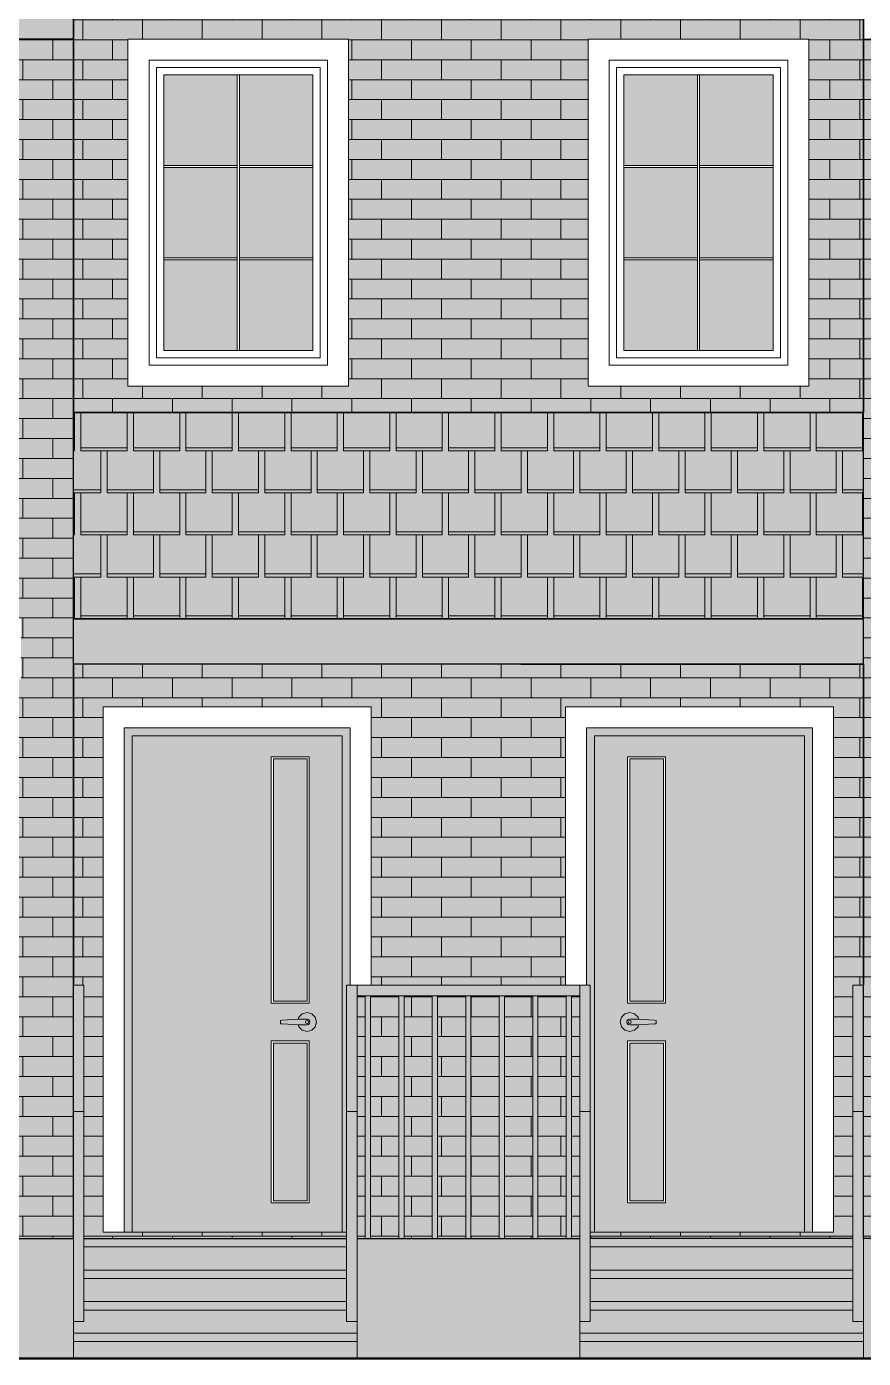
# Model space of a CAD drawing. Header units: millimetres. Extents: x -56498 to 234605, y -296269 to -29969.
# Drawn here: x 212382 to 216364, y -106517 to -100182 of the extents above; entities that cross this region are included whole.
import ezdxf

# ---------------------------------------------------------------- set-up
doc = ezdxf.new("R2010")
doc.units = ezdxf.units.MM
doc.header["$LTSCALE"] = 100
for name, color, linetype, lineweight in [('0.3', 7, 'Continuous', 30), ('0.5', 7, 'Continuous', 50), ('Тонкі 0.18', 142, 'Continuous', 18), ('Штрихування 0.09', 253, 'Continuous', 9)]:
    doc.layers.add(name, color=color, linetype=linetype, lineweight=lineweight)

msp = doc.modelspace()

# ---------------------------------------------------------------- hatches: boundary and pattern name
at = {"layer": 'Тонкі 0.18', "ltscale": 0.75, "true_color": 0xf4ebd8}
h = msp.add_hatch(color=254, dxfattribs=at)
h.paths.add_polyline_path([(215054.136, -100241.645), (216104.11, -100241.645), (216104.11, -101066.625), (216364.104, -101066.625), (216364.104, -100241.645), (216364.104, -100121.588), (216364.104, -99211.631), (216364.104, -99172.078), (215987.018, -99786.104), (214484.128, -99786.104), (212981.239, -99786.104), (212604.153, -99172.078), (212604.153, -101066.625), (212864.147, -101066.625), (212864.147, -100241.645), (213914.121, -100241.645), (213914.121, -101066.625), (215054.136, -101066.625)])
h.paths.add_polyline_path([(215054.136, -101066.625), (213914.121, -101066.625), (213914.121, -101891.604), (212864.147, -101891.604), (212864.147, -101066.625), (212604.153, -101066.625), (212604.153, -102016.614), (216364.104, -102016.614), (216364.104, -101066.625), (216104.11, -101066.625), (216104.11, -101891.604), (215054.136, -101891.604)])
h = msp.add_hatch(color=254, dxfattribs=at)
h.paths.add_polyline_path([(212604.153, -100241.645), (211109.175, -100241.645), (211109.175, -101066.625), (212604.153, -101066.625)])
h.paths.add_polyline_path([(209459.141, -100241.645), (207964.153, -100241.645), (207964.153, -101066.625), (209459.141, -101066.625)])
h.paths.add_polyline_path([(209459.141, -101066.625), (207964.153, -101066.625), (207964.153, -105946.592), (208779.191, -105946.592), (208779.191, -103286.817), (208214.153, -103286.817), (208214.153, -102998.08), (209387.707, -102533.459), (211180.609, -102533.459), (212354.164, -102998.08), (212354.164, -103286.817), (211789.114, -103286.817), (211789.114, -105916.592), (211789.114, -105946.592), (212604.153, -105946.592), (212604.153, -105341.593), (212604.153, -104741.608), (212604.153, -103214.633), (212604.153, -101066.625), (211109.175, -101066.625), (211109.175, -102441.616), (209459.141, -102441.616)])
h = msp.add_hatch(color=254, dxfattribs=at)
h.paths.add_polyline_path([(221004.104, -100241.645), (219509.116, -100241.645), (219509.116, -101066.625), (221004.104, -101066.625)])
h.paths.add_polyline_path([(221004.104, -101066.625), (219509.116, -101066.625), (219509.116, -102441.616), (217859.157, -102441.616), (217859.082, -102441.616), (217859.082, -101066.625), (216364.104, -101066.625), (216364.104, -105946.592), (217179.143, -105946.592), (217179.143, -105916.592), (217179.143, -103286.817), (216614.093, -103286.817), (216614.093, -102998.08), (217787.648, -102533.459), (219580.55, -102533.459), (220754.104, -102998.08), (220754.104, -103286.817), (220189.066, -103286.817), (220189.066, -105946.592), (221004.104, -105946.592)])
h.paths.add_polyline_path([(217859.082, -100241.645), (216364.104, -100241.645), (216364.104, -101066.625), (217859.082, -101066.625)])
at = {"layer": 'Тонкі 0.18', "ltscale": 0.75, "true_color": 0xa64f21}
msp.add_hatch(color=34, dxfattribs=at).paths.add_polyline_path([(216364.104, -102016.614), (214734.147, -102016.614), (212604.153, -102016.614), (212604.153, -102998.08), (216364.104, -102998.08)])
at = {"layer": 'Тонкі 0.18', "ltscale": 0.75, "true_color": 0xf4ebd8}
h = msp.add_hatch(color=254, dxfattribs=at)
h.paths.add_polyline_path([(213904.104, -105916.592), (213636.096, -105916.592), (213636.096, -105946.592), (213904.104, -105946.592)])
h.paths.add_polyline_path([(215332.161, -105916.592), (215064.153, -105916.592), (215064.153, -105946.592), (215332.161, -105946.592)])
h.paths.add_polyline_path([(214946.137, -103416.629), (215332.161, -103416.629), (215332.161, -103214.633), (214734.147, -103214.633), (213636.096, -103214.633), (213636.096, -103416.629), (214022.118, -103416.629), (214022.118, -104741.608), (214946.137, -104741.608)])
h.paths.add_polyline_path([(213636.096, -103214.633), (212604.153, -103214.633), (212604.153, -104741.608), (212654.201, -104741.608), (212654.201, -105341.593), (212654.201, -105946.592), (213636.096, -105946.592), (213636.096, -105916.592), (212746.137, -105916.592), (212746.137, -103416.629), (213636.096, -103416.629)])
h.paths.add_polyline_path([(216364.104, -103214.633), (215332.161, -103214.633), (215332.161, -103416.629), (216222.118, -103416.629), (216222.118, -105916.592), (215332.161, -105916.592), (215332.161, -105946.592), (216314.056, -105946.592), (216314.056, -105341.593), (216314.056, -104741.608), (216364.104, -104741.608)])
h.paths.add_polyline_path([(215014.104, -105341.593), (215014.104, -104791.582), (214974.712, -104791.582), (214974.712, -105946.592), (215014.104, -105946.592)])
h.paths.add_polyline_path([(214949.725, -104791.582), (214815.336, -104791.582), (214815.336, -105946.592), (214949.725, -105946.592)], flags=17)
h.paths.add_polyline_path([(214790.349, -104791.582), (214734.147, -104791.582), (214655.96, -104791.582), (214655.96, -105946.592), (214790.349, -105946.592)], flags=17)
h.paths.add_polyline_path([(214630.973, -104791.582), (214496.615, -104791.582), (214496.615, -105946.592), (214630.973, -105946.592)], flags=17)
h.paths.add_polyline_path([(214471.628, -104791.582), (214337.284, -104791.582), (214337.284, -105946.592), (214471.628, -105946.592)], flags=17)
h.paths.add_polyline_path([(214312.297, -104791.582), (214177.908, -104791.582), (214177.908, -105946.592), (214312.297, -105946.592)], flags=17)
h.paths.add_polyline_path([(214152.921, -104791.582), (214018.532, -104791.582), (214018.532, -105946.592), (214152.921, -105946.592)], flags=17)
h.paths.add_polyline_path([(213993.545, -104791.582), (213954.153, -104791.582), (213954.153, -105341.593), (213954.153, -105946.592), (213993.545, -105946.592)], flags=17)
at = {"layer": 'Тонкі 0.18', "ltscale": 0.75, "true_color": 0xcfd0cf}
h = msp.add_hatch(color=254, dxfattribs=at)
h.paths.add_polyline_path([(221904.129, -105946.592), (221004.104, -105946.592), (221004.104, -106516.577), (221904.129, -106516.577)])
h.paths.add_polyline_path([(221004.104, -105946.592), (220189.066, -105946.592), (220189.066, -106516.577), (221004.104, -106516.577)])
h.paths.add_polyline_path([(220189.066, -105946.592), (219784.064, -105946.592), (219784.064, -106516.577), (220189.066, -106516.577)])
h.paths.add_polyline_path([(219784.064, -105946.592), (217584.145, -105946.592), (217584.145, -106516.577), (219784.064, -106516.577)])
h.paths.add_polyline_path([(217584.145, -105946.592), (217179.143, -105946.592), (217179.143, -106516.577), (217584.145, -106516.577)])
h.paths.add_polyline_path([(217179.143, -105946.592), (216364.104, -105946.592), (216364.104, -106516.577), (216559.089, -106516.577), (217179.143, -106516.577)])
h.paths.add_polyline_path([(215014.104, -105946.592), (213954.153, -105946.592), (213954.153, -106341.594), (213954.153, -106516.577), (215014.104, -106516.577)])
h.paths.add_polyline_path([(212604.153, -105946.592), (211789.114, -105946.592), (211789.114, -106516.577), (212604.153, -106516.577)])
h.paths.add_polyline_path([(211789.114, -105946.592), (211384.112, -105946.592), (211384.112, -106516.577), (211789.114, -106516.577)])
h.paths.add_polyline_path([(211384.112, -105946.592), (209184.193, -105946.592), (209184.193, -106516.577), (211384.112, -106516.577)])
h.paths.add_polyline_path([(209184.193, -105946.592), (208779.191, -105946.592), (208779.191, -106516.577), (209184.193, -106516.577)])
h.paths.add_polyline_path([(208779.191, -105946.592), (207964.153, -105946.592), (207964.153, -106516.577), (208779.191, -106516.577)])
h.paths.add_polyline_path([(207964.153, -105946.592), (207064.128, -105946.592), (207064.128, -106516.577), (207964.153, -106516.577)])
at = {"layer": 'Штрихування 0.09', "true_color": 0xa64f21}
h = msp.add_hatch(color=34, dxfattribs=at)
h.paths.add_polyline_path([(212604.153, -99172.078), (212554.759, -99091.649), (208013.508, -99091.649), (207964.153, -99172.014), (207964.153, -100121.588), (208084.135, -100121.588), (208084.135, -99211.631), (212604.153, -99211.631)])
h.paths.add_polyline_path([(212604.153, -99211.631), (212484.171, -99211.631), (212484.171, -100121.588), (212604.153, -100121.588)], flags=17)
h.paths.add_polyline_path([(212604.153, -100121.588), (207964.153, -100121.588), (207964.153, -100241.645), (212604.153, -100241.645)])
h.paths.add_polyline_path([(211766.664, -99211.631), (211646.682, -99211.631), (211646.682, -100121.588), (211766.664, -100121.588)], flags=16)
h.paths.add_polyline_path([(210929.165, -99211.631), (210809.107, -99211.631), (210809.107, -99291.019), (210809.107, -100121.588), (210929.165, -100121.588)], flags=16)
h.paths.add_polyline_path([(210809.107, -99291.019), (210809.107, -99211.631), (210717.489, -99211.631), (210284.158, -99587.185), (209850.752, -99211.631), (209759.134, -99211.631), (209759.134, -99291.019), (210192.54, -99666.647), (209759.134, -100042.201), (209759.134, -100121.588), (209850.752, -100121.588), (210284.158, -99746.035), (210717.489, -100121.588), (210809.107, -100121.588), (210809.107, -100042.201), (210375.777, -99666.647)], flags=17)
h.paths.add_polyline_path([(209759.134, -99211.631), (209639.152, -99211.631), (209639.152, -100121.588), (209759.134, -100121.588), (209759.134, -100042.201)])
h.paths.add_polyline_path([(208921.634, -99211.631), (208801.652, -99211.631), (208801.652, -100121.588), (208921.634, -100121.588)], flags=16)
at = {"layer": 'Штрихування 0.09'}
h = msp.add_hatch(dxfattribs=at)
h.set_pattern_fill('AR-BRSTD', color=256, scale=1.4, style=0)
h.paths.add_polyline_path([(215054.136, -100241.645), (216104.11, -100241.645), (216104.11, -101066.625), (216364.104, -101066.625), (216364.104, -100241.645), (216364.104, -100121.588), (216364.104, -99211.631), (216364.104, -99172.078), (215987.018, -99786.104), (214484.128, -99786.104), (212981.239, -99786.104), (212604.153, -99172.078), (212604.153, -101066.625), (212864.147, -101066.625), (212864.147, -100241.645), (213914.121, -100241.645), (213914.121, -101066.625), (215054.136, -101066.625)])
h.paths.add_polyline_path([(215054.136, -101066.625), (213914.121, -101066.625), (213914.121, -101891.604), (212864.147, -101891.604), (212864.147, -101066.625), (212604.153, -101066.625), (212604.153, -102016.614), (216364.104, -102016.614), (216364.104, -101066.625), (216104.11, -101066.625), (216104.11, -101891.604), (215054.136, -101891.604)])
h = msp.add_hatch(dxfattribs=at)
h.set_pattern_fill('AR-BRSTD', color=256, scale=1.4, style=0)
h.paths.add_polyline_path([(212604.153, -100241.645), (211109.175, -100241.645), (211109.175, -101066.625), (212604.153, -101066.625)])
h.paths.add_polyline_path([(209459.141, -100241.645), (207964.153, -100241.645), (207964.153, -101066.625), (209459.141, -101066.625)])
h.paths.add_polyline_path([(209459.141, -101066.625), (207964.153, -101066.625), (207964.153, -105946.592), (208779.191, -105946.592), (208779.191, -103286.817), (208214.153, -103286.817), (208214.153, -102998.08), (209387.707, -102533.459), (211180.609, -102533.459), (212354.164, -102998.08), (212354.164, -103286.817), (211789.114, -103286.817), (211789.114, -105916.592), (211789.114, -105946.592), (212604.153, -105946.592), (212604.153, -105341.593), (212604.153, -104741.608), (212604.153, -103214.633), (212604.153, -101066.625), (211109.175, -101066.625), (211109.175, -102441.616), (209459.141, -102441.616)])
h = msp.add_hatch(dxfattribs=at)
h.set_pattern_fill('AR-BRSTD', color=256, scale=1.4, style=0)
h.paths.add_polyline_path([(221004.104, -100241.645), (219509.116, -100241.645), (219509.116, -101066.625), (221004.104, -101066.625)])
h.paths.add_polyline_path([(221004.104, -101066.625), (219509.116, -101066.625), (219509.116, -102441.616), (217859.157, -102441.616), (217859.082, -102441.616), (217859.082, -101066.625), (216364.104, -101066.625), (216364.104, -105946.592), (217179.143, -105946.592), (217179.143, -105916.592), (217179.143, -103286.817), (216614.093, -103286.817), (216614.093, -102998.08), (217787.648, -102533.459), (219580.55, -102533.459), (220754.104, -102998.08), (220754.104, -103286.817), (220189.066, -103286.817), (220189.066, -105946.592), (221004.104, -105946.592)])
h.paths.add_polyline_path([(217859.082, -100241.645), (216364.104, -100241.645), (216364.104, -101066.625), (217859.082, -101066.625)])
h = msp.add_hatch(color=7, dxfattribs=at)
h.set_gradient(color1=(209, 255, 255), color2=(250, 255, 255), one_color=1, tint=0.99, name='CYLINDER')
h.paths.add_polyline_path([(213744.165, -100411.601), (213394.124, -100411.601), (213394.124, -100841.63), (213744.165, -100841.63)])
h.paths.add_polyline_path([(213384.144, -100411.601), (213034.103, -100411.601), (213034.103, -100841.63), (213384.144, -100841.63)])
h.paths.add_polyline_path([(213384.144, -100851.61), (213034.103, -100851.61), (213034.103, -101281.64), (213384.144, -101281.64)])
h.paths.add_polyline_path([(213744.165, -100851.61), (213394.124, -100851.61), (213394.124, -101281.64), (213744.165, -101281.64)])
h.paths.add_polyline_path([(213744.165, -101291.619), (213394.124, -101291.619), (213394.124, -101721.649), (213744.165, -101721.649)])
h.paths.add_polyline_path([(213384.144, -101291.619), (213034.103, -101291.619), (213034.103, -101721.649), (213384.144, -101721.649)])
h = msp.add_hatch(color=7, dxfattribs=at)
h.set_gradient(color1=(209, 255, 255), color2=(250, 255, 255), one_color=1, tint=0.99, name='CYLINDER')
h.paths.add_polyline_path([(215934.154, -100411.601), (215584.113, -100411.601), (215584.113, -100841.63), (215934.154, -100841.63)])
h.paths.add_polyline_path([(215574.133, -100411.601), (215224.092, -100411.601), (215224.092, -100841.63), (215574.133, -100841.63)])
h.paths.add_polyline_path([(215574.133, -100851.61), (215224.092, -100851.61), (215224.092, -101281.64), (215574.133, -101281.64)])
h.paths.add_polyline_path([(215934.154, -100851.61), (215584.113, -100851.61), (215584.113, -101281.64), (215934.154, -101281.64)])
h.paths.add_polyline_path([(215934.154, -101291.619), (215584.113, -101291.619), (215584.113, -101721.649), (215934.154, -101721.649)])
h.paths.add_polyline_path([(215574.133, -101291.619), (215224.092, -101291.619), (215224.092, -101721.649), (215574.133, -101721.649)])
h = msp.add_hatch(dxfattribs=at)
h.set_pattern_fill('SQSHNGLE', color=256, scale=500, style=0, pattern_type=2)
h.set_pattern_definition([(0, (15, 0), (125, 200), [220, -30]), (0, (15, 15), (125, 200), [220, -30]), (90, (235, 0), (-125, 200), [200, -200]), (90, (265, 0), (-125, 200), [200, -200])])
h.paths.add_polyline_path([(216364.104, -102016.614), (214734.147, -102016.614), (212604.153, -102016.614), (212604.153, -102998.08), (216364.104, -102998.08)])
at = {"layer": 'Штрихування 0.09', "true_color": 0xa64517}
msp.add_hatch(color=34, dxfattribs=at).paths.add_polyline_path([(216364.104, -102998.08), (212604.153, -102998.08), (212604.153, -103214.633), (216364.104, -103214.633)])
at = {"layer": 'Штрихування 0.09'}
h = msp.add_hatch(dxfattribs=at)
h.set_pattern_fill('AR-BRSTD', color=256, scale=1.4, style=0)
h.paths.add_polyline_path([(213904.104, -105916.592), (213636.096, -105916.592), (213636.096, -105946.592), (213904.104, -105946.592)])
h.paths.add_polyline_path([(215332.161, -105916.592), (215064.153, -105916.592), (215064.153, -105946.592), (215332.161, -105946.592)])
h.paths.add_polyline_path([(214946.137, -103416.629), (215332.161, -103416.629), (215332.161, -103214.633), (214734.147, -103214.633), (213636.096, -103214.633), (213636.096, -103416.629), (214022.118, -103416.629), (214022.118, -104741.608), (214946.137, -104741.608)])
h.paths.add_polyline_path([(216364.104, -103214.633), (215332.161, -103214.633), (215332.161, -103416.629), (216222.118, -103416.629), (216222.118, -105916.592), (215332.161, -105916.592), (215332.161, -105946.592), (216314.056, -105946.592), (216314.056, -105341.593), (216314.056, -104741.608), (216364.104, -104741.608)])
h.paths.add_polyline_path([(213636.096, -103214.633), (212604.153, -103214.633), (212604.153, -104741.608), (212654.201, -104741.608), (212654.201, -105341.593), (212654.201, -105946.592), (213636.096, -105946.592), (213636.096, -105916.592), (212746.137, -105916.592), (212746.137, -103416.629), (213636.096, -103416.629)])
h.paths.add_polyline_path([(215014.104, -105341.593), (215014.104, -104791.582), (214974.712, -104791.582), (214974.712, -105946.592), (215014.104, -105946.592)])
h.paths.add_polyline_path([(214949.725, -104791.582), (214815.336, -104791.582), (214815.336, -105946.592), (214949.725, -105946.592)], flags=17)
h.paths.add_polyline_path([(214790.349, -104791.582), (214734.147, -104791.582), (214655.96, -104791.582), (214655.96, -105946.592), (214790.349, -105946.592)], flags=17)
h.paths.add_polyline_path([(214630.973, -104791.582), (214496.615, -104791.582), (214496.615, -105946.592), (214630.973, -105946.592)], flags=17)
h.paths.add_polyline_path([(214471.628, -104791.582), (214337.284, -104791.582), (214337.284, -105946.592), (214471.628, -105946.592)], flags=17)
h.paths.add_polyline_path([(214312.297, -104791.582), (214177.908, -104791.582), (214177.908, -105946.592), (214312.297, -105946.592)], flags=17)
h.paths.add_polyline_path([(214152.921, -104791.582), (214018.532, -104791.582), (214018.532, -105946.592), (214152.921, -105946.592)], flags=17)
h.paths.add_polyline_path([(213993.545, -104791.582), (213954.153, -104791.582), (213954.153, -105341.593), (213954.153, -105946.592), (213993.545, -105946.592)], flags=17)
at = {"layer": 'Штрихування 0.09', "ltscale": 0.5, "true_color": 0xa64517}
h = msp.add_hatch(color=34, dxfattribs=at)
h.paths.add_polyline_path([(213636.096, -103516.576), (212846.085, -103516.576), (212846.085, -105916.592), (212884.128, -105916.592), (212884.128, -103554.619), (213636.096, -103554.619)])
h.paths.add_polyline_path([(213922.171, -103516.576), (213636.096, -103516.576), (213636.096, -103554.619), (213884.128, -103554.619), (213884.128, -105916.592), (213904.104, -105916.592), (213904.104, -105341.593), (213904.104, -104741.608), (213922.171, -104741.608)])
h.paths.add_polyline_path([(213728.277, -104909.613), (213723.1, -104904.511), (213716.121, -104902.635), (213691.135, -104902.635), (213677.703, -104903.385), (213650.99, -104904.961), (213636.096, -104905.852), (213636.096, -104927.373), (213650.99, -104928.222), (213677.703, -104929.798), (213691.135, -104930.623), (213716.121, -104930.623), (213723.1, -104928.747), (213728.277, -104923.645), (213730.153, -104916.592)], flags=17)
h.paths.add_polyline_path([(213709.143, -104916.592), (213711.169, -104911.639), (213716.121, -104909.613), (213721.074, -104911.639), (213723.1, -104916.592), (213721.074, -104921.544), (213716.121, -104923.645), (213711.169, -104921.544)], flags=0)
h.paths.add_polyline_path([(213636.096, -104905.852), (213624.653, -104906.537), (213598.691, -104908.112), (213590.662, -104908.638), (213590.662, -104924.62), (213598.691, -104925.146), (213624.653, -104926.721), (213636.096, -104927.373)], flags=17)
h.paths.add_polyline_path([(213723.1, -104916.592), (213721.074, -104911.639), (213716.121, -104909.613), (213711.169, -104911.639), (213709.143, -104916.592), (213711.169, -104921.544), (213716.121, -104923.645), (213721.074, -104921.544)], flags=16)
h.paths.add_polyline_path([(213738.857, -104877.198), (213716.121, -104871.12), (213693.386, -104877.198), (213676.728, -104893.856), (213674.105, -104903.597), (213677.703, -104903.385), (213691.135, -104902.635), (213716.121, -104902.635), (213723.1, -104904.511), (213728.277, -104909.613), (213730.153, -104916.592), (213728.277, -104923.645), (213723.1, -104928.747), (213716.121, -104930.623), (213691.135, -104930.623), (213677.703, -104929.798), (213674.084, -104929.584), (213676.728, -104939.327), (213693.386, -104955.985), (213716.121, -104962.138), (213738.857, -104955.985), (213755.515, -104939.327), (213761.593, -104916.592), (213755.515, -104893.856)], flags=17)
h.paths.add_polyline_path([(213546.091, -103654.642), (213636.096, -103654.642), (213636.096, -103554.619), (212884.128, -103554.619), (212884.128, -105916.592), (213636.096, -105916.592), (213636.096, -105776.575), (213546.091, -105776.575), (213546.091, -105006.634), (213636.096, -105006.634), (213636.096, -104927.373), (213624.653, -104926.721), (213598.691, -104925.146), (213590.662, -104924.62), (213590.662, -104908.638), (213598.691, -104908.112), (213624.653, -104906.537), (213636.096, -104905.852), (213636.096, -104826.624), (213546.091, -104826.624)])
h.paths.add_polyline_path([(213884.128, -103554.619), (213636.096, -103554.619), (213636.096, -103654.642), (213726.101, -103654.642), (213726.101, -104826.624), (213636.096, -104826.624), (213636.096, -104905.852), (213650.99, -104904.961), (213674.105, -104903.597), (213676.728, -104893.856), (213693.386, -104877.198), (213716.121, -104871.12), (213738.857, -104877.198), (213755.515, -104893.856), (213761.593, -104916.592), (213755.515, -104939.327), (213738.857, -104955.985), (213716.121, -104962.138), (213693.386, -104955.985), (213676.728, -104939.327), (213674.084, -104929.584), (213650.99, -104928.222), (213636.096, -104927.373), (213636.096, -105006.634), (213726.101, -105006.634), (213726.101, -105776.575), (213636.096, -105776.575), (213636.096, -105916.592), (213884.128, -105916.592)])
h = msp.add_hatch(color=34, dxfattribs=at)
h.paths.add_polyline_path([(216122.171, -103516.576), (215332.161, -103516.576), (215332.161, -103554.619), (216084.128, -103554.619), (216084.128, -105916.592), (216122.171, -105916.592)])
h.paths.add_polyline_path([(215332.161, -103516.576), (215046.085, -103516.576), (215046.085, -104741.608), (215064.153, -104741.608), (215064.153, -105341.593), (215064.153, -105916.592), (215084.128, -105916.592), (215084.128, -103554.619), (215332.161, -103554.619)])
h.paths.add_polyline_path([(215377.595, -104908.638), (215369.566, -104908.112), (215343.604, -104906.537), (215332.161, -104905.852), (215332.161, -104927.373), (215343.604, -104926.721), (215369.566, -104925.146), (215377.595, -104924.62)], flags=17)
h.paths.add_polyline_path([(215332.161, -104905.852), (215317.266, -104904.961), (215290.554, -104903.385), (215277.122, -104902.635), (215252.136, -104902.635), (215245.157, -104904.511), (215239.98, -104909.613), (215238.104, -104916.592), (215239.98, -104923.645), (215245.157, -104928.747), (215252.136, -104930.623), (215277.122, -104930.623), (215290.554, -104929.798), (215317.266, -104928.222), (215332.161, -104927.373)], flags=17)
h.paths.add_polyline_path([(215259.114, -104916.592), (215257.088, -104921.544), (215252.136, -104923.645), (215247.183, -104921.544), (215245.157, -104916.592), (215247.183, -104911.639), (215252.136, -104909.613), (215257.088, -104911.639)], flags=0)
h.paths.add_polyline_path([(215257.088, -104911.639), (215252.136, -104909.613), (215247.183, -104911.639), (215245.157, -104916.592), (215247.183, -104921.544), (215252.136, -104923.645), (215257.088, -104921.544), (215259.114, -104916.592)], flags=16)
h.paths.add_polyline_path([(215274.871, -104877.198), (215252.136, -104871.12), (215229.4, -104877.198), (215212.742, -104893.856), (215206.664, -104916.592), (215212.742, -104939.327), (215229.4, -104955.985), (215252.136, -104962.138), (215274.871, -104955.985), (215291.529, -104939.327), (215294.173, -104929.584), (215290.554, -104929.798), (215277.122, -104930.623), (215252.136, -104930.623), (215245.157, -104928.747), (215239.98, -104923.645), (215238.104, -104916.592), (215239.98, -104909.613), (215245.157, -104904.511), (215252.136, -104902.635), (215277.122, -104902.635), (215290.554, -104903.385), (215294.152, -104903.597), (215291.529, -104893.856)], flags=17)
h.paths.add_polyline_path([(216084.128, -103554.619), (215332.161, -103554.619), (215332.161, -103654.642), (215422.166, -103654.642), (215422.166, -104826.624), (215332.161, -104826.624), (215332.161, -104905.852), (215343.604, -104906.537), (215369.566, -104908.112), (215377.595, -104908.638), (215377.595, -104924.62), (215369.566, -104925.146), (215343.604, -104926.721), (215332.161, -104927.373), (215332.161, -105006.634), (215422.166, -105006.634), (215422.166, -105776.575), (215332.161, -105776.575), (215332.161, -105916.592), (216084.128, -105916.592)])
h.paths.add_polyline_path([(215242.156, -103654.642), (215332.161, -103654.642), (215332.161, -103554.619), (215084.128, -103554.619), (215084.128, -105916.592), (215332.161, -105916.592), (215332.161, -105776.575), (215242.156, -105776.575), (215242.156, -105006.634), (215332.161, -105006.634), (215332.161, -104927.373), (215317.266, -104928.222), (215294.173, -104929.584), (215291.529, -104939.327), (215274.871, -104955.985), (215252.136, -104962.138), (215229.4, -104955.985), (215212.742, -104939.327), (215206.664, -104916.592), (215212.742, -104893.856), (215229.4, -104877.198), (215252.136, -104871.12), (215274.871, -104877.198), (215291.529, -104893.856), (215294.152, -104903.597), (215317.266, -104904.961), (215332.161, -104905.852), (215332.161, -104826.624), (215242.156, -104826.624)])
at = {"layer": 'Штрихування 0.09'}
h = msp.add_hatch(color=7, dxfattribs=at)
h.set_gradient(color1=(209, 255, 255), color2=(250, 255, 255), one_color=1, tint=0.99, name='CYLINDER')
h.paths.add_polyline_path([(213716.121, -103664.622), (213556.145, -103664.622), (213556.145, -104816.644), (213716.121, -104816.644)])
h.paths.add_polyline_path([(213716.121, -105016.614), (213556.145, -105016.614), (213556.145, -105766.595), (213716.121, -105766.595)])
h = msp.add_hatch(color=7, dxfattribs=at)
h.set_gradient(color1=(209, 255, 255), color2=(250, 255, 255), one_color=1, tint=0.99, name='CYLINDER')
h.paths.add_polyline_path([(215412.112, -103664.622), (215252.136, -103664.622), (215252.136, -104816.644), (215412.112, -104816.644)])
h.paths.add_polyline_path([(215412.112, -105016.614), (215252.136, -105016.614), (215252.136, -105766.595), (215412.112, -105766.595)])
at = {"layer": 'Штрихування 0.09', "true_color": 0xa64517}
h = msp.add_hatch(color=34, dxfattribs=at)
h.paths.add_polyline_path([(212654.201, -105341.593), (212604.153, -105341.593), (212604.153, -106341.594), (212654.201, -106341.594)])
h.paths.add_polyline_path([(212654.201, -104741.608), (212604.153, -104741.608), (212604.153, -105341.593), (212654.201, -105341.593)])
h.paths.add_polyline_path([(215014.104, -104741.608), (213954.153, -104741.608), (213954.153, -104791.582), (215014.104, -104791.582)])
h.paths.add_polyline_path([(215064.153, -104741.608), (215014.104, -104741.608), (215014.104, -105341.593), (215064.153, -105341.593)])
h.paths.add_polyline_path([(215064.153, -105341.593), (215014.104, -105341.593), (215014.104, -106341.594), (215064.153, -106341.594)])
h.paths.add_polyline_path([(214974.712, -104791.582), (214949.725, -104791.582), (214949.725, -105946.592), (214974.712, -105946.592)])
h.paths.add_polyline_path([(214815.336, -104791.582), (214790.349, -104791.582), (214790.349, -105946.592), (214815.336, -105946.592)])
h.paths.add_polyline_path([(214655.96, -104791.582), (214630.973, -104791.582), (214630.973, -105946.592), (214655.96, -105946.592)])
h.paths.add_polyline_path([(214496.615, -104791.582), (214471.628, -104791.582), (214471.628, -105946.592), (214496.615, -105946.592)])
h.paths.add_polyline_path([(214337.284, -104791.582), (214312.297, -104791.582), (214312.297, -105946.592), (214337.284, -105946.592)])
h.paths.add_polyline_path([(214177.908, -104791.582), (214152.921, -104791.582), (214152.921, -105946.592), (214177.908, -105946.592)])
h.paths.add_polyline_path([(214018.532, -104791.582), (213993.545, -104791.582), (213993.545, -105946.592), (214018.532, -105946.592)])
h.paths.add_polyline_path([(213954.153, -104741.608), (213904.104, -104741.608), (213904.104, -105341.593), (213954.153, -105341.593)])
h.paths.add_polyline_path([(213954.153, -105341.593), (213904.104, -105341.593), (213904.104, -106341.594), (213954.153, -106341.594)])
h.paths.add_polyline_path([(216364.104, -104741.608), (216314.056, -104741.608), (216314.056, -105341.593), (216364.104, -105341.593)])
h.paths.add_polyline_path([(216364.104, -105341.593), (216314.056, -105341.593), (216314.056, -106341.594), (216364.104, -106341.594), (216364.104, -105916.592)])
at = {"layer": 'Штрихування 0.09', "ltscale": 0.75}
h = msp.add_hatch(dxfattribs=at)
h.set_pattern_fill('FLGSTONE', scale=1000, angle=30, style=0, pattern_type=2)
h.set_pattern_definition([(30, (42000, 0), (-500, 866.0254), [200, -800]), (30, (42635.5, 459.3), (-500, 866.0254), [180, -820]), (30, (42632.8, 503.9), (-500, 866.0254), [160, -840]), (30, (42171.8, 422.5), (-500, 866.0254), [120, -40, 80, -760]), (30, (41850, 259.8), (-500, 866.0254), [60, -840, 60, -40]), (30, (42169.1, 467.1), (-500, 866.0254), [200, -800]), (30, (42626.7, 754.4), (-500, 866.0254), [140, -860]), (30, (42131.1, 653), (-500, 866.0254), [140, -40, 260, -560]), (30, (42128.4, 697.7), (-500, 866.0254), [240, -40, 60, -40, 40, -580]), (30, (41957.1, 714.3), (-500, 866.0254), [100, -900]), (30, (41937.1, 748.9), (-500, 866.0254), [120, -880]), (30, (42100.3, 866.2), (-500, 866.0254), [100, -900]), (30, (41743.9, 683.5), (-500, 866.0254), [100, -900]), (30, (42080.3, 900.9), (-500, 866.0254), [120, -880]), (30, (41689.3, 698.2), (-500, 866.0254), [120, -880]), (30, (41797.8, 830.1), (-500, 866.0254), [240, -240, 80, -40, 120, -280]), (30, (41777.8, 864.8), (-500, 866.0254), [240, -240, 240, -280]), (30, (41520, 831.4), (-500, 866.0254), [200, -800]), (120, (42000, 0), (-866.0254, -500), [300, -540, 120, -40]), (120, (42173.2, 100), (-866.0254, -500), [160, -600, 200, -40]), (120, (42207.8, 120), (-866.0254, -500), [160, -600, 60, -40, 100, -40]), (120, (42134.4, 447.1), (-866.0254, -500), [60, -940]), (120, (42169.1, 467.1), (-866.0254, -500), [60, -940]), (120, (42093.7, 677.7), (-866.0254, -500), [100, -900]), (120, (42128.4, 697.7), (-866.0254, -500), [100, -900]), (120, (42390.3, 363.9), (-866.0254, -500), [160, -460, 340, -40]), (120, (42342.3, 567.1), (-866.0254, -500), [180, -820]), (120, (42376.9, 587.1), (-866.0254, -500), [180, -820]), (120, (42355.7, 343.9), (-866.0254, -500), [160, -440, 100, -40, 220, -40]), (120, (42178.9, 1050.1), (-866.0254, -500), [180, -820]), (120, (42193.5, 1104.8), (-866.0254, -500), [160, -840]), (120, (42598.2, 483.9), (-866.0254, -500), [80, -920]), (120, (42632.8, 503.9), (-866.0254, -500), [80, -340, 280, -300]), (120, (42457.5, 887.7), (-866.0254, -500), [280, -720]), (120, (42592.1, 734.4), (-866.0254, -500), [160, -840]), (120, (42626.7, 754.4), (-866.0254, -500), [160, -840]), (120, (42771.4, 583.9), (-866.0254, -500), [180, -560, 220, -40]), (75, (41700, 519.6), (-500, 866.0253), [169.7056, -1244.508]), (75, (41881.96, 324.45), (-500, 866.0253), [169.7056, -1244.508]), (75, (41926.6, 327.1), (-500, 866.0253), [169.7056, -1244.508]), (75, (42090.5, 283.2), (-500, 866.0253), [169.7056, -1244.508]), (75, (42127.85, 258.56), (-500, 866.0253), [169.7056, -1244.058]), (75, (42568.9, 374.64), (-500, 866.0253), [113.137, -1301.0765]), (75, (42592.8, 573.2), (-500, 866.0253), [141.4213, -1272.792]), (75, (42555.5, 597.85), (-500, 866.0253), [141.4213, -1272.792]), (75, (42492.1, 907.65), (-500, 866.0253), [254.5584, -1159.655]), (75, (42546.74, 893), (-500, 866.0253), [84.853, -1329.3607]), (75, (42613.54, 377.3), (-500, 866.0253), [84.853, -1329.3607]), (75, (42078.4, 784.26), (-500, 866.0253), [84.853, -1329.3607]), (75, (42041.05, 808.9), (-500, 866.0253), [56.5685, -1357.645]), (165, (41912.5, 711.6), (-866.0253, -500), [84.853, -1329.3607]), (165, (41937.1, 748.9), (-866.0253, -500), [113.137, -1301.0765]), (345, (42421.4, 1190.14), (866.0253, 500), [141.4213, -1272.792]), (345, (41926.6, 327.1), (866.0253, 500), [169.7056, -1244.508]), (345, (41901.96, 289.8), (866.0253, 500), [197.99, -1216.2237]), (345, (41580, 727.46), (866.0253, 500), [113.137, -1301.0765]), (236.56505, (42355.7, 343.92), (-866.0254, -500), [268.33, -1967.738]), (236.56505, (42375.7, 309.3), (-866.0254, -500), [268.33, -1967.738]), (183.43495, (42101.77, 543.73), (-866.0254, -500), [134.16, -44.72, 223.61, -1833.578]), (183.43495, (42104.45, 499.1), (-866.0254, -500), [134.16, -44.72, 223.61, -1833.578]), (183.43495, (42588.9, 340), (-866.0254, -500), [178.8854, -2057.1826]), (183.43495, (42568.9, 374.64), (-866.0254, -500), [178.8854, -2057.1826]), (183.43495, (42558.2, 553.2), (-866.0254, -500), [178.8854, -2057.1826]), (183.43495, (42555.5, 597.85), (-866.0254, -500), [178.8854, -2057.1826]), (93.43495, (41923.2, 533), (-500, 866.0254), [178.8854, -2057.1826]), (93.43495, (41967.85, 535.7), (-500, 866.0254), [178.8854, -2057.1826]), (93.43495, (42221.58, 936.2), (-500, 866.0254), [134.16, -2101.908]), (93.43495, (42139.1, 519.1), (-500, 866.0254), [134.16, -2101.908]), (93.43495, (42101.77, 543.73), (-500, 866.0254), [134.16, -2101.908]), (93.43495, (42184.26, 960.86), (-500, 866.0254), [89.4427, -2146.6253]), (326.56505, (42186.94, 916.2), (500, -866.0254), [178.8854, -2057.1826]), (326.56505, (42221.58, 936.2), (500, -866.0254), [178.8854, -2057.1826])])
h.paths.add_polyline_path([(221904.129, -105946.592), (221004.104, -105946.592), (221004.104, -106516.577), (221904.129, -106516.577)])
h.paths.add_polyline_path([(221004.104, -105946.592), (220189.066, -105946.592), (220189.066, -106516.577), (221004.104, -106516.577)])
h.paths.add_polyline_path([(220189.066, -105946.592), (219784.064, -105946.592), (219784.064, -106516.577), (220189.066, -106516.577)])
h.paths.add_polyline_path([(219784.064, -105946.592), (217584.145, -105946.592), (217584.145, -106516.577), (219784.064, -106516.577)])
h.paths.add_polyline_path([(217584.145, -105946.592), (217179.143, -105946.592), (217179.143, -106516.577), (217584.145, -106516.577)])
h.paths.add_polyline_path([(217179.143, -105946.592), (216364.104, -105946.592), (216364.104, -106516.577), (216559.089, -106516.577), (217179.143, -106516.577)])
h.paths.add_polyline_path([(215014.104, -105946.592), (213954.153, -105946.592), (213954.153, -106341.594), (213954.153, -106516.577), (215014.104, -106516.577)])
h.paths.add_polyline_path([(212604.153, -105946.592), (211789.114, -105946.592), (211789.114, -106516.577), (212604.153, -106516.577)])
h.paths.add_polyline_path([(211789.114, -105946.592), (211384.112, -105946.592), (211384.112, -106516.577), (211789.114, -106516.577)])
h.paths.add_polyline_path([(211384.112, -105946.592), (209184.193, -105946.592), (209184.193, -106516.577), (211384.112, -106516.577)])
h.paths.add_polyline_path([(209184.193, -105946.592), (208779.191, -105946.592), (208779.191, -106516.577), (209184.193, -106516.577)])
h.paths.add_polyline_path([(208779.191, -105946.592), (207964.153, -105946.592), (207964.153, -106516.577), (208779.191, -106516.577)])
h.paths.add_polyline_path([(207964.153, -105946.592), (207064.128, -105946.592), (207064.128, -106516.577), (207964.153, -106516.577)])
at = {"layer": 'Штрихування 0.09', "true_color": 0xcfd0cf}
h = msp.add_hatch(color=254, dxfattribs=at)
h.paths.add_polyline_path([(212654.2, -105946.592), (213904.102, -105946.592), (213904.102, -105986.586), (212654.2, -105986.586)])
h.paths.add_polyline_path([(212654.2, -105986.586), (213904.102, -105986.586), (213904.102, -106096.588), (212654.2, -106096.588)])
h.paths.add_polyline_path([(212654.2, -106096.588), (213904.102, -106096.588), (213904.102, -106136.582), (212654.2, -106136.582)])
h.paths.add_polyline_path([(212654.2, -106136.582), (213904.102, -106136.582), (213904.102, -106246.584), (212654.2, -106246.584)])
h.paths.add_polyline_path([(212654.2, -106246.584), (213904.102, -106246.584), (213904.102, -106286.578), (212654.2, -106286.578)])
h.paths.add_polyline_path([(212654.2, -106286.578), (213904.102, -106286.578), (213904.102, -106341.594), (213954.151, -106341.594), (213954.151, -106396.58), (212604.151, -106396.58), (212604.151, -106341.594), (212654.2, -106341.594)])
h.paths.add_polyline_path([(212604.151, -106396.58), (213954.151, -106396.58), (213954.151, -106436.574), (212604.151, -106436.574)])
h.paths.add_polyline_path([(212604.151, -106436.574), (213954.151, -106436.574), (213954.151, -106516.577), (212604.151, -106516.577)])
h = msp.add_hatch(color=254, dxfattribs=at)
h.paths.add_polyline_path([(216314.056, -105946.592), (215064.153, -105946.592), (215064.153, -105986.586), (216314.056, -105986.586)])
h.paths.add_polyline_path([(216314.056, -105986.586), (215064.153, -105986.586), (215064.153, -106096.588), (216314.056, -106096.588)])
h.paths.add_polyline_path([(216314.056, -106096.588), (215064.153, -106096.588), (215064.153, -106136.582), (216314.056, -106136.582)])
h.paths.add_polyline_path([(216314.056, -106136.582), (215064.153, -106136.582), (215064.153, -106246.584), (216314.056, -106246.584)])
h.paths.add_polyline_path([(216314.056, -106246.584), (215064.153, -106246.584), (215064.153, -106286.578), (216314.056, -106286.578)])
h.paths.add_polyline_path([(216314.056, -106286.578), (215064.153, -106286.578), (215064.153, -106341.594), (215014.104, -106341.594), (215014.104, -106396.58), (216364.104, -106396.58), (216364.104, -106341.594), (216314.056, -106341.594)])
h.paths.add_polyline_path([(216364.104, -106396.58), (215014.104, -106396.58), (215014.104, -106436.574), (216364.104, -106436.574)])
h.paths.add_polyline_path([(216364.104, -106436.574), (215014.104, -106436.574), (215014.104, -106516.577), (216364.104, -106516.577)])

# ---------------------------------------------------------------- linework, layer by layer
for p, q in [((212604.153, -100241.645), (212604.153, -100121.588)), ((212604.153, -100241.645), (211109.175, -100241.645)), ((216364.104, -100241.645), (217859.082, -100241.645)), ((212604.153, -102016.614), (214234.11, -102016.614)), ((216364.104, -102016.614), (214734.147, -102016.614)), ((214234.11, -103214.633), (212604.153, -103214.633)), ((212604.153, -103214.633), (212604.153, -104741.608)), ((212604.153, -104741.608), (212604.153, -103214.633)), ((214734.147, -103214.633), (216364.104, -103214.633)), ((216364.104, -103214.633), (216364.104, -104741.608)), ((216364.104, -104741.608), (216364.104, -103214.633)), ((212409.168, -106516.577), (214484.128, -106516.577)), ((216559.089, -106516.577), (214484.128, -106516.577))]:
    msp.add_line(p, q)
at = {"layer": '0.3'}
for p, q in [((212604.153, -99172.076), (212604.153, -102016.614)), ((216364.104, -99172.076), (216364.104, -102016.614)), ((216364.104, -100241.645), (216364.104, -100121.588)), ((212604.153, -105946.592), (212604.153, -100241.645)), ((216364.104, -105946.592), (216364.104, -100241.645)), ((212604.153, -102016.614), (216364.104, -102016.614)), ((216364.104, -102016.614), (212604.153, -102016.614)), ((216364.104, -102998.08), (212604.153, -102998.08)), ((212604.153, -102998.08), (216364.104, -102998.08)), ((216364.104, -103214.633), (212604.153, -103214.633)), ((207064.128, -105946.592), (212604.153, -105946.592)), ((212654.201, -105946.592), (213904.104, -105946.592)), ((213954.153, -105946.592), (215014.104, -105946.592)), ((216314.056, -105946.592), (215064.153, -105946.592)), ((221904.129, -105946.592), (216364.104, -105946.592))]:
    msp.add_line(p, q, dxfattribs=at)
at = {"layer": '0.5'}
for p, q in [((224509.109, -106516.577), (204459.148, -106516.577)), ((205659.148, -106516.577), (224509.109, -106516.577))]:
    msp.add_line(p, q, dxfattribs=at)
at = {"layer": 'Тонкі 0.18'}
for p, q in [((207964.153, -100241.645), (212604.153, -100241.645)), ((212864.147, -100241.645), (213914.121, -100241.645)), ((212864.147, -101891.604), (212864.147, -100241.645)), ((212864.147, -101891.604), (212864.147, -100241.645)), ((212864.147, -100241.645), (213914.121, -100241.645)), ((213914.121, -100241.645), (213914.121, -101891.604)), ((213914.121, -100241.645), (213914.121, -101891.604)), ((216104.11, -100241.645), (215054.136, -100241.645)), ((215054.136, -100241.645), (215054.136, -101891.604)), ((215054.136, -100241.645), (215054.136, -101891.604)), ((216104.11, -100241.645), (215054.136, -100241.645)), ((216104.11, -101891.604), (216104.11, -100241.645)), ((216104.11, -101891.604), (216104.11, -100241.645)), ((221029.091, -100241.645), (216364.104, -100241.645)), ((212964.17, -100341.593), (212964.17, -101791.582)), ((213814.098, -100341.593), (212964.17, -100341.593)), ((213814.098, -101791.582), (213814.098, -100341.593)), ((215154.159, -101791.582), (215154.159, -100341.593)), ((215154.159, -100341.593), (216004.087, -100341.593)), ((216004.087, -100341.593), (216004.087, -101791.582)), ((212964.17, -101791.582), (213814.098, -101791.582)), ((216004.087, -101791.582), (215154.159, -101791.582)), ((213914.121, -101891.604), (212864.147, -101891.604)), ((213914.121, -101891.604), (212864.147, -101891.604)), ((215054.136, -101891.604), (216104.11, -101891.604)), ((215054.136, -101891.604), (216104.11, -101891.604)), ((212746.137, -105916.592), (212746.137, -103416.629)), ((212746.137, -103416.629), (214022.118, -103416.629)), ((212746.137, -105916.592), (212746.137, -103416.629)), ((212746.137, -103416.629), (214022.118, -103416.629)), ((214022.118, -103416.629), (214022.118, -104741.608)), ((214022.118, -103416.629), (214022.118, -104741.608)), ((216222.118, -103416.629), (214946.137, -103416.629)), ((214946.137, -103416.629), (214946.137, -104741.608)), ((214946.137, -103416.629), (214946.137, -104741.608)), ((216222.118, -103416.629), (214946.137, -103416.629)), ((216222.118, -105916.592), (216222.118, -103416.629)), ((216222.118, -105916.592), (216222.118, -103416.629)), ((212846.085, -103516.576), (212846.085, -105916.592)), ((213922.171, -103516.576), (212846.085, -103516.576)), ((212884.128, -105916.592), (212884.128, -103554.619)), ((212884.128, -103554.619), (213884.128, -103554.619)), ((213884.128, -103554.619), (213884.128, -105916.592)), ((213922.171, -104741.608), (213922.171, -103516.576)), ((215046.085, -104741.608), (215046.085, -103516.576)), ((215046.085, -103516.576), (216122.171, -103516.576)), ((216084.128, -103554.619), (215084.128, -103554.619)), ((215084.128, -103554.619), (215084.128, -105916.592)), ((216084.128, -105916.592), (216084.128, -103554.619)), ((216122.171, -103516.576), (216122.171, -105916.592)), ((212604.153, -104741.608), (212654.201, -104741.608)), ((212604.153, -104741.608), (212604.153, -105341.593)), ((212604.153, -104741.608), (212654.201, -104741.608)), ((212654.201, -104741.608), (212654.201, -105916.592)), ((212654.201, -104741.608), (212654.201, -105341.593)), ((213904.104, -104741.608), (213904.104, -105341.593)), ((215064.153, -104741.608), (213904.104, -104741.608)), ((213954.153, -104741.608), (213954.153, -105341.593)), ((215014.104, -104741.608), (215014.104, -105341.593)), ((215064.153, -104741.608), (215064.153, -105341.593)), ((216364.104, -104741.608), (216314.056, -104741.608)), ((216314.056, -104741.608), (216314.056, -105916.592)), ((216314.056, -104741.608), (216314.056, -105341.593)), ((216364.104, -104741.608), (216314.056, -104741.608)), ((216364.104, -104741.608), (216364.104, -105341.593)), ((213954.153, -104791.582), (215014.104, -104791.582)), ((213993.545, -105946.592), (213993.545, -104791.582)), ((213993.545, -104791.582), (213993.545, -105946.592)), ((214018.532, -105946.592), (214018.532, -104791.582)), ((214018.532, -105946.592), (214018.532, -104791.582)), ((214152.921, -104791.582), (214152.921, -105946.592)), ((214152.921, -104791.582), (214152.921, -105946.592)), ((214177.908, -105946.592), (214177.908, -104791.582)), ((214177.908, -105946.592), (214177.908, -104791.582)), ((214312.297, -104791.582), (214312.297, -105946.592)), ((214312.297, -104791.582), (214312.297, -105946.592)), ((214337.284, -104791.582), (214337.284, -105946.592)), ((214337.284, -105946.592), (214337.284, -104791.582)), ((214471.628, -104791.582), (214471.628, -105946.592)), ((214471.628, -104791.582), (214471.628, -105946.592)), ((214496.615, -104791.582), (214496.615, -105946.592)), ((214496.615, -105946.592), (214496.615, -104791.582)), ((214630.973, -104791.582), (214630.973, -105946.592)), ((214630.973, -105946.592), (214630.973, -104791.582)), ((214734.147, -104791.582), (214655.96, -104791.582)), ((214655.96, -104791.582), (214655.96, -105946.592)), ((214655.96, -104791.582), (214655.96, -105946.592)), ((214790.349, -104791.582), (214734.147, -104791.582)), ((214790.349, -105946.592), (214790.349, -104791.582)), ((214790.349, -105946.592), (214790.349, -104791.582)), ((214949.725, -104791.582), (214815.336, -104791.582)), ((214815.336, -104791.582), (214815.336, -105946.592)), ((214815.336, -104791.582), (214815.336, -105946.592)), ((214949.725, -105946.592), (214949.725, -104791.582)), ((214949.725, -105946.592), (214949.725, -104791.582)), ((214974.712, -105946.592), (214974.712, -104791.582)), ((214974.712, -104791.582), (215014.104, -104791.582)), ((214974.712, -104791.582), (214974.712, -105946.592)), ((213624.653, -104906.537), (213598.691, -104908.112)), ((213650.99, -104904.961), (213624.653, -104906.537)), ((213677.703, -104903.385), (213650.99, -104904.961)), ((213674.101, -104903.61), (213676.728, -104893.856)), ((213676.728, -104893.856), (213693.386, -104877.198)), ((213691.135, -104902.635), (213677.703, -104903.385)), ((213716.121, -104902.635), (213691.135, -104902.635)), ((213693.386, -104877.198), (213716.121, -104871.12)), ((213716.121, -104871.12), (213738.857, -104877.198)), ((213723.1, -104904.511), (213716.121, -104902.635)), ((213728.277, -104909.613), (213723.1, -104904.511)), ((213738.857, -104877.198), (213755.515, -104893.856)), ((213755.515, -104893.856), (213761.593, -104916.592)), ((215212.742, -104893.856), (215206.664, -104916.592)), ((215229.4, -104877.198), (215212.742, -104893.856)), ((215252.136, -104871.12), (215229.4, -104877.198)), ((215239.98, -104909.613), (215245.157, -104904.511)), ((215245.157, -104904.511), (215252.136, -104902.635)), ((215274.871, -104877.198), (215252.136, -104871.12)), ((215252.136, -104902.635), (215277.122, -104902.635)), ((215291.529, -104893.856), (215274.871, -104877.198)), ((215277.122, -104902.635), (215290.554, -104903.385)), ((215290.554, -104903.385), (215317.266, -104904.961)), ((215294.155, -104903.61), (215291.529, -104893.856)), ((215317.266, -104904.961), (215343.604, -104906.537)), ((215343.604, -104906.537), (215369.566, -104908.112)), ((213598.691, -104908.112), (213590.662, -104908.638)), ((213590.662, -104908.638), (213590.662, -104924.62)), ((213590.662, -104924.62), (213598.691, -104925.146)), ((213598.691, -104925.146), (213624.653, -104926.721)), ((213624.653, -104926.721), (213650.99, -104928.222)), ((213650.99, -104928.222), (213677.703, -104929.798)), ((213676.728, -104939.327), (213674.101, -104929.648)), ((213693.386, -104955.985), (213676.728, -104939.327)), ((213677.703, -104929.798), (213691.135, -104930.623)), ((213691.135, -104930.623), (213716.121, -104930.623)), ((213716.121, -104962.138), (213693.386, -104955.985)), ((213709.143, -104916.592), (213711.169, -104911.639)), ((213711.169, -104921.544), (213709.143, -104916.592)), ((213711.169, -104911.639), (213716.121, -104909.613)), ((213716.121, -104923.645), (213711.169, -104921.544)), ((213716.121, -104909.613), (213721.074, -104911.639)), ((213721.074, -104921.544), (213716.121, -104923.645)), ((213716.121, -104930.623), (213723.1, -104928.747)), ((213738.857, -104955.985), (213716.121, -104962.138)), ((213721.074, -104911.639), (213723.1, -104916.592)), ((213723.1, -104916.592), (213721.074, -104921.544)), ((213723.1, -104928.747), (213728.277, -104923.645)), ((213730.153, -104916.592), (213728.277, -104909.613)), ((213728.277, -104923.645), (213730.153, -104916.592)), ((213755.515, -104939.327), (213738.857, -104955.985)), ((213761.593, -104916.592), (213755.515, -104939.327)), ((215206.664, -104916.592), (215212.742, -104939.327)), ((215212.742, -104939.327), (215229.4, -104955.985)), ((215229.4, -104955.985), (215252.136, -104962.138)), ((215238.104, -104916.592), (215239.98, -104909.613)), ((215239.98, -104923.645), (215238.104, -104916.592)), ((215245.157, -104928.747), (215239.98, -104923.645)), ((215247.183, -104911.639), (215245.157, -104916.592)), ((215245.157, -104916.592), (215247.183, -104921.544)), ((215252.136, -104930.623), (215245.157, -104928.747)), ((215252.136, -104909.613), (215247.183, -104911.639)), ((215247.183, -104921.544), (215252.136, -104923.645)), ((215257.088, -104911.639), (215252.136, -104909.613)), ((215252.136, -104923.645), (215257.088, -104921.544)), ((215277.122, -104930.623), (215252.136, -104930.623)), ((215252.136, -104962.138), (215274.871, -104955.985)), ((215259.114, -104916.592), (215257.088, -104911.639)), ((215257.088, -104921.544), (215259.114, -104916.592)), ((215274.871, -104955.985), (215291.529, -104939.327)), ((215290.554, -104929.798), (215277.122, -104930.623)), ((215317.266, -104928.222), (215290.554, -104929.798)), ((215291.529, -104939.327), (215294.155, -104929.648)), ((215343.604, -104926.721), (215317.266, -104928.222)), ((215369.566, -104925.146), (215343.604, -104926.721)), ((215369.566, -104908.112), (215377.595, -104908.638)), ((215377.595, -104924.62), (215369.566, -104925.146)), ((215377.595, -104908.638), (215377.595, -104924.62)), ((212604.153, -105341.593), (212604.153, -106341.594)), ((212604.153, -105341.593), (212654.201, -105341.593)), ((212654.201, -105341.593), (212654.201, -106341.594)), ((213904.104, -105341.593), (213904.104, -106341.594)), ((213904.104, -105341.593), (213954.153, -105341.593)), ((213954.153, -105341.593), (213954.153, -106341.594)), ((215014.104, -105341.593), (215014.104, -106341.594)), ((215064.153, -105341.593), (215014.104, -105341.593)), ((215064.153, -105341.593), (215064.153, -106341.594)), ((216314.056, -105341.593), (216314.056, -106341.594)), ((216364.104, -105341.593), (216314.056, -105341.593)), ((212604.153, -105916.592), (212604.153, -106516.577)), ((212746.137, -105916.592), (213904.102, -105916.592)), ((212834.152, -105916.592), (213834.153, -105916.592)), ((213954.153, -106516.577), (213954.153, -105916.592)), ((215014.104, -106516.577), (215014.104, -105916.592)), ((216222.118, -105916.592), (215064.152, -105916.592)), ((216364.104, -105916.592), (216364.104, -106516.577)), ((213904.104, -105986.586), (212654.201, -105986.586)), ((215064.153, -105986.586), (216314.056, -105986.586)), ((213904.104, -106096.588), (212654.201, -106096.588)), ((215064.153, -106096.588), (216314.056, -106096.588)), ((213904.104, -106136.582), (212654.201, -106136.582)), ((215064.153, -106136.582), (216314.056, -106136.582)), ((213904.104, -106246.584), (212654.201, -106246.584)), ((213904.104, -106286.578), (212654.201, -106286.578)), ((215064.153, -106246.584), (216314.056, -106246.584)), ((215064.153, -106286.578), (216314.056, -106286.578)), ((212604.153, -106341.594), (212654.201, -106341.594)), ((213904.104, -106341.594), (213954.153, -106341.594)), ((215064.153, -106341.594), (215014.104, -106341.594)), ((216364.104, -106341.594), (216314.056, -106341.594)), ((213954.153, -106396.58), (212604.153, -106396.58)), ((215014.104, -106396.58), (216364.104, -106396.58)), ((213954.153, -106436.574), (212604.153, -106436.574)), ((215014.104, -106436.574), (216364.104, -106436.574))]:
    msp.add_line(p, q, dxfattribs=at)
at = {"layer": 'Штрихування 0.09'}
for p, q in [((212999.136, -101756.615), (212999.136, -100376.635)), ((212999.136, -100376.635), (213779.132, -100376.635)), ((213779.132, -100376.635), (213779.132, -101756.615)), ((215189.125, -100376.635), (215189.125, -101756.615)), ((215969.121, -100376.635), (215189.125, -100376.635)), ((215969.121, -101756.615), (215969.121, -100376.635)), ((213034.103, -100411.601), (213034.103, -101721.649)), ((213744.165, -100411.601), (213034.103, -100411.601)), ((213384.144, -100841.63), (213384.144, -100411.601)), ((213394.124, -100411.601), (213394.124, -100841.63)), ((213744.165, -101721.649), (213744.165, -100411.601)), ((215224.092, -101721.649), (215224.092, -100411.601)), ((215224.092, -100411.601), (215934.154, -100411.601)), ((215574.133, -100411.601), (215574.133, -100841.63)), ((215584.113, -100841.63), (215584.113, -100411.601)), ((215934.154, -100411.601), (215934.154, -101721.649)), ((213034.103, -100841.63), (213384.144, -100841.63)), ((213384.144, -100851.61), (213034.103, -100851.61)), ((213384.144, -100841.63), (213384.144, -100851.61)), ((213384.144, -101281.64), (213384.144, -100851.61)), ((213394.124, -100851.61), (213394.124, -100841.63)), ((213394.124, -100841.63), (213744.165, -100841.63)), ((213394.124, -100851.61), (213394.124, -101281.64)), ((213744.165, -100851.61), (213394.124, -100851.61)), ((215574.133, -100841.63), (215224.092, -100841.63)), ((215224.092, -100851.61), (215574.133, -100851.61)), ((215574.133, -100851.61), (215574.133, -100841.63)), ((215574.133, -100851.61), (215574.133, -101281.64)), ((215934.154, -100841.63), (215584.113, -100841.63)), ((215584.113, -100841.63), (215584.113, -100851.61)), ((215584.113, -101281.64), (215584.113, -100851.61)), ((215584.113, -100851.61), (215934.154, -100851.61)), ((213034.103, -101281.64), (213384.144, -101281.64)), ((213384.144, -101291.619), (213034.103, -101291.619)), ((213384.144, -101281.64), (213384.144, -101291.619)), ((213384.144, -101721.649), (213384.144, -101291.619)), ((213394.124, -101291.619), (213394.124, -101281.64)), ((213394.124, -101281.64), (213744.165, -101281.64)), ((213394.124, -101291.619), (213394.124, -101721.649)), ((213744.165, -101291.619), (213394.124, -101291.619)), ((215574.133, -101281.64), (215224.092, -101281.64)), ((215224.092, -101291.619), (215574.133, -101291.619)), ((215574.133, -101291.619), (215574.133, -101281.64)), ((215574.133, -101291.619), (215574.133, -101721.649)), ((215934.154, -101281.64), (215584.113, -101281.64)), ((215584.113, -101281.64), (215584.113, -101291.619)), ((215584.113, -101721.649), (215584.113, -101291.619)), ((215584.113, -101291.619), (215934.154, -101291.619)), ((213034.103, -101721.649), (213744.165, -101721.649)), ((215934.154, -101721.649), (215224.092, -101721.649)), ((213779.132, -101756.615), (212999.136, -101756.615)), ((215189.125, -101756.615), (215969.121, -101756.615)), ((213546.091, -104826.624), (213546.091, -103654.642)), ((213546.091, -103654.642), (213726.101, -103654.642)), ((213716.121, -103664.622), (213556.145, -103664.622)), ((213556.145, -103664.622), (213556.145, -104816.644)), ((213716.121, -104816.644), (213716.121, -103664.622)), ((213726.101, -103654.642), (213726.101, -104826.624)), ((215422.166, -103654.642), (215242.156, -103654.642)), ((215242.156, -103654.642), (215242.156, -104826.624)), ((215252.136, -104816.644), (215252.136, -103664.622)), ((215252.136, -103664.622), (215412.112, -103664.622)), ((215412.112, -103664.622), (215412.112, -104816.644)), ((215422.166, -104826.624), (215422.166, -103654.642)), ((213726.101, -104826.624), (213546.091, -104826.624)), ((213556.145, -104816.644), (213716.121, -104816.644)), ((215242.156, -104826.624), (215422.166, -104826.624)), ((215412.112, -104816.644), (215252.136, -104816.644)), ((213546.091, -105776.575), (213546.091, -105006.634)), ((213546.091, -105006.634), (213726.101, -105006.634)), ((213716.121, -105016.614), (213556.145, -105016.614)), ((213556.145, -105016.614), (213556.145, -105766.595)), ((213716.121, -105766.595), (213716.121, -105016.614)), ((213726.101, -105006.634), (213726.101, -105776.575)), ((215422.166, -105006.634), (215242.156, -105006.634)), ((215242.156, -105006.634), (215242.156, -105776.575)), ((215252.136, -105766.595), (215252.136, -105016.614)), ((215252.136, -105016.614), (215412.112, -105016.614)), ((215412.112, -105016.614), (215412.112, -105766.595)), ((215422.166, -105776.575), (215422.166, -105006.634)), ((213726.101, -105776.575), (213546.091, -105776.575)), ((213556.145, -105766.595), (213716.121, -105766.595)), ((215242.156, -105776.575), (215422.166, -105776.575)), ((215412.112, -105766.595), (215252.136, -105766.595))]:
    msp.add_line(p, q, dxfattribs=at)

doc.saveas('drawing.dxf')
